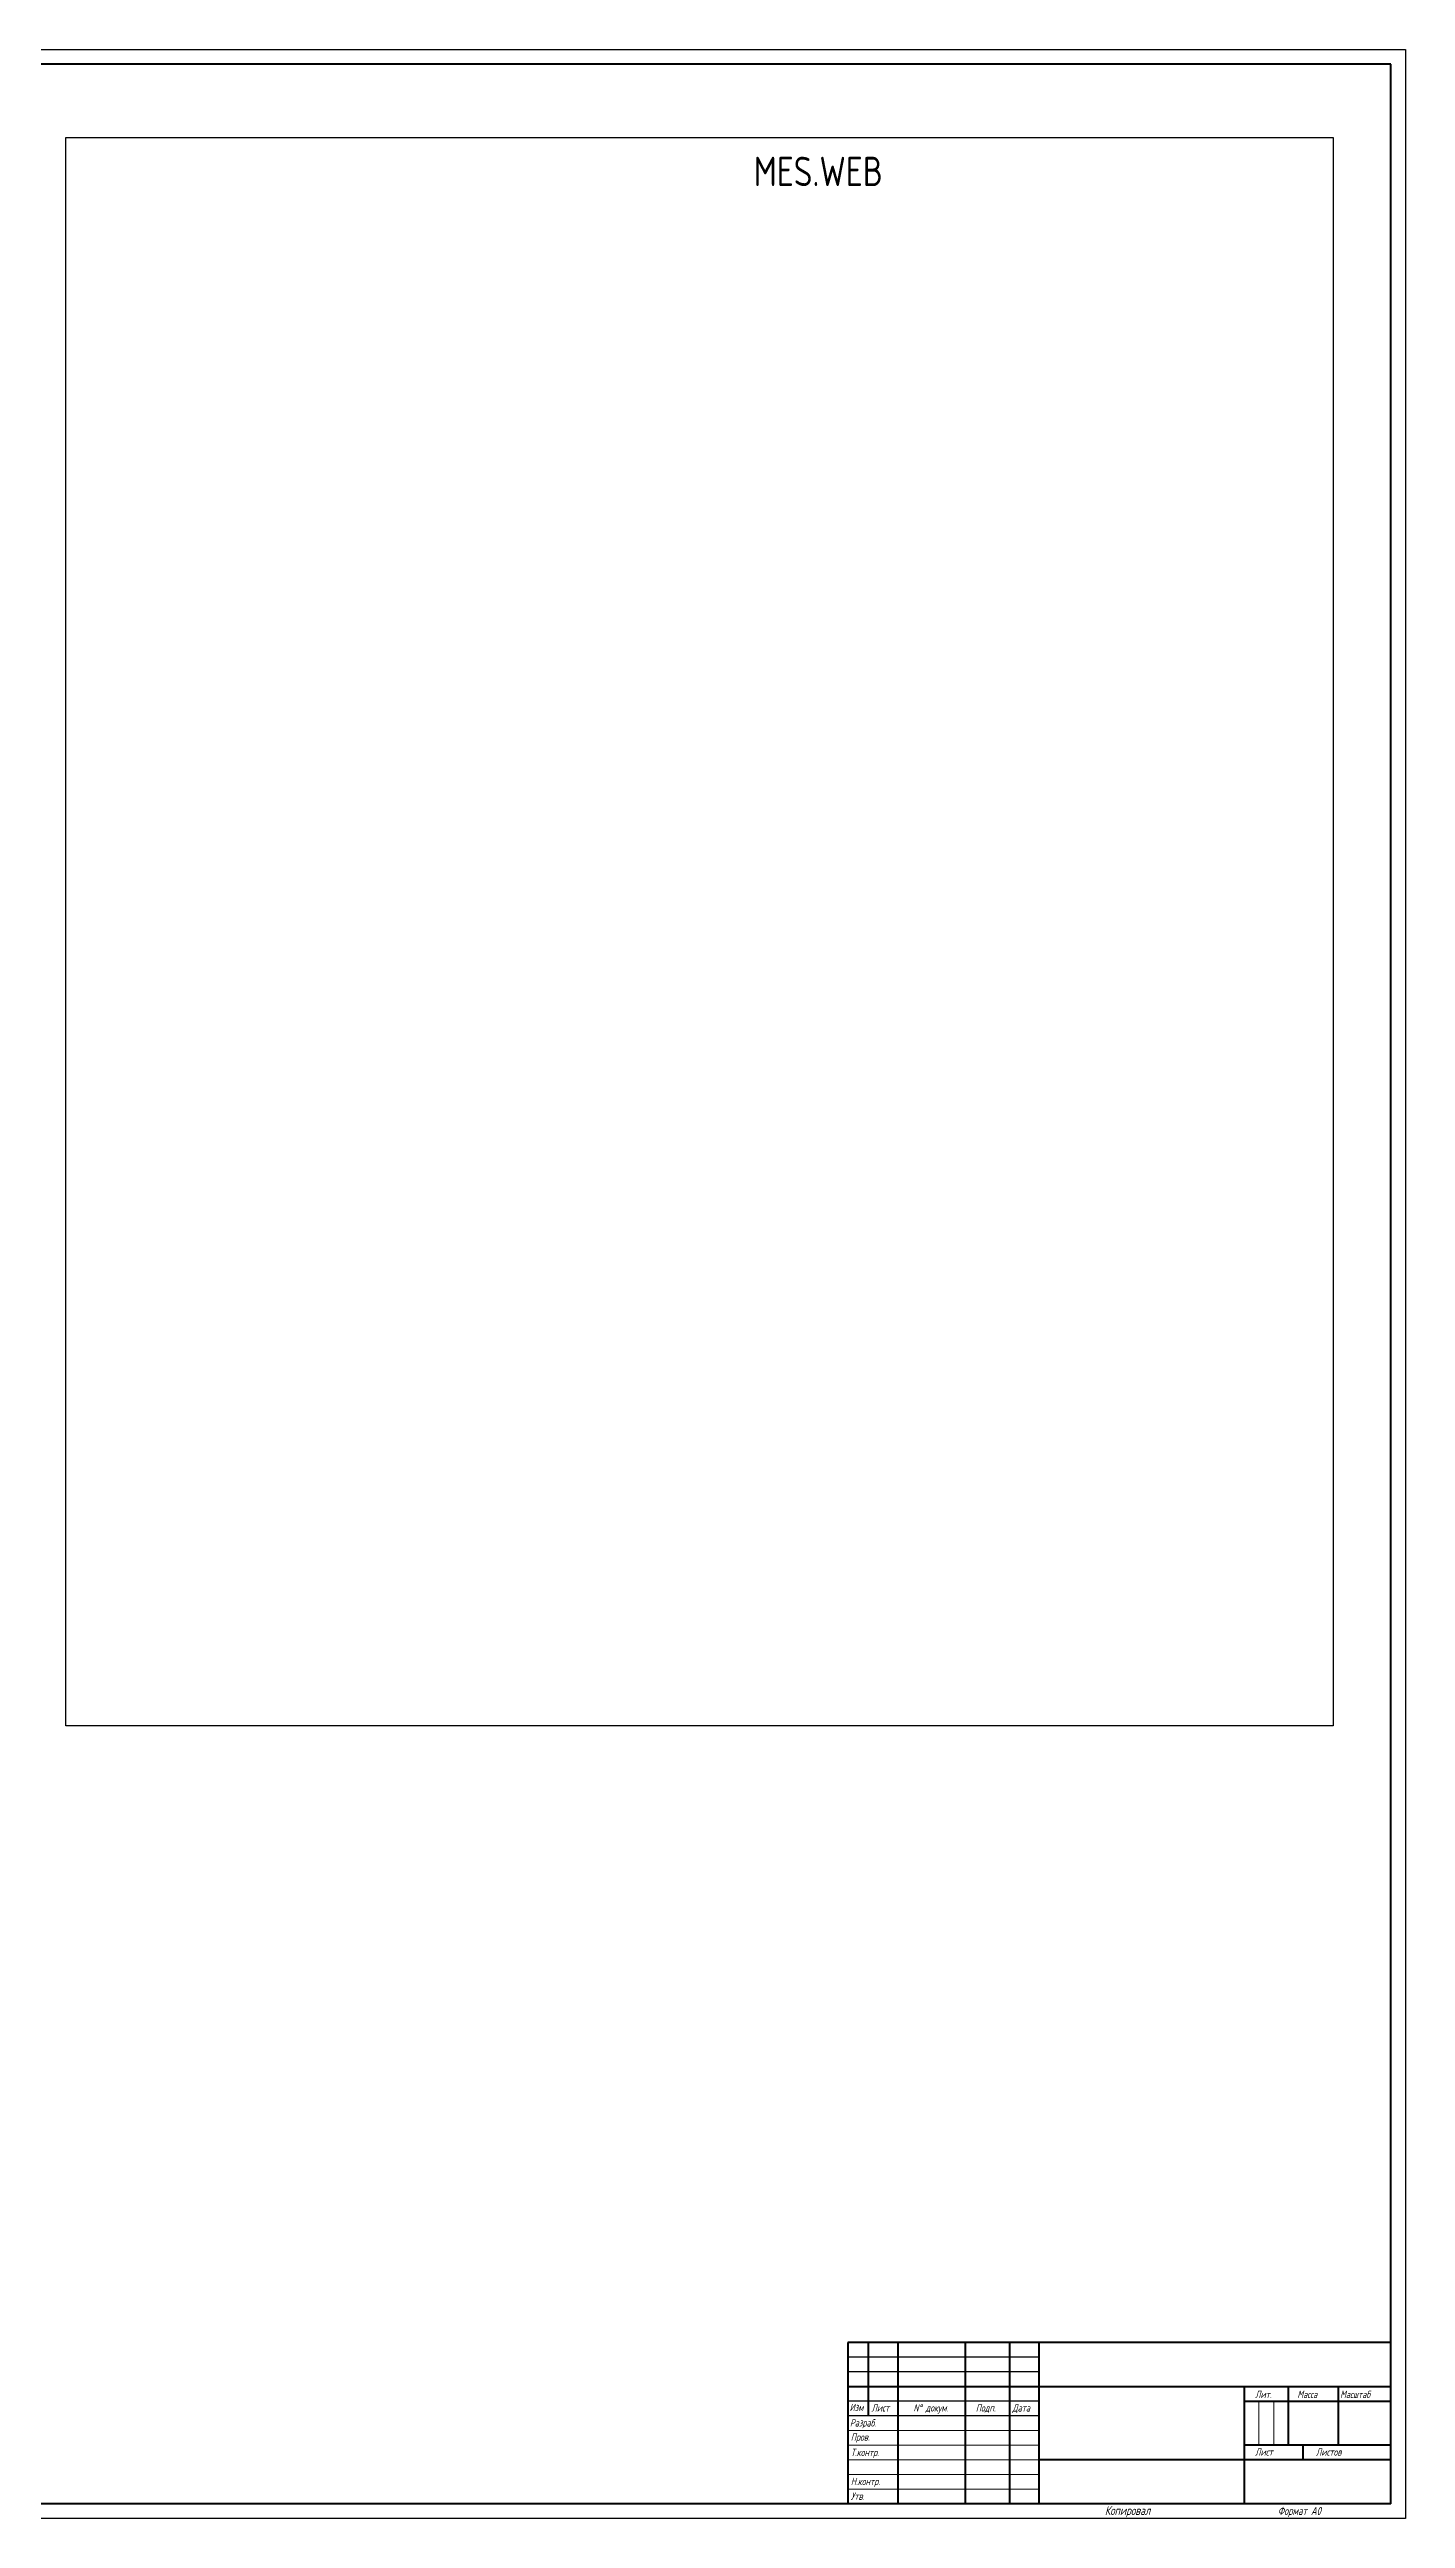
# Model space of a CAD drawing. Extents: x 1404 to 3454, y 74 to 1263.
# Drawn here: x 2130 to 2593, y 74 to 915 of the extents above; entities that cross this region are included whole.
import ezdxf

# ---------------------------------------------------------------- set-up
doc = ezdxf.new("R2010")
doc.units = 0
doc.header["$MEASUREMENT"] = 0
doc.layers.get('0').update_dxf_attribs({"linetype": 'CONTINUOUS'})
doc.layers.add('KONTUR', color=7, linetype='CONTINUOUS')
for name, color, linetype, lineweight in [('Основная', 7, 'CONTINUOUS', 40), ('текст', 7, 'CONTINUOUS', 30), ('тонкая', 7, 'CONTINUOUS', 20)]:
    doc.layers.add(name, color=color, linetype=linetype, lineweight=lineweight)
doc.styles.add('ЕСКД', font='eskd15.shx', dxfattribs={"width": 0.8})
doc.styles.add('стиль1', font='romans.shx', dxfattribs={"width": 0.75, "oblique": 15, "height": 3.5})

msp = doc.modelspace()

# ---------------------------------------------------------------- linework, layer by layer
for p, q in [((2467.54, 128.57), (2402.54, 128.57)), ((2467.54, 123.57), (2402.54, 123.57)), ((2467.54, 113.57), (2402.54, 113.57)), ((2467.54, 108.57), (2402.54, 108.57)), ((2537.54, 78.57), (2537.54, 78.57))]:
    msp.add_line(p, q)
msp.add_lwpolyline([(2136, 884.6), (2567.89, 884.6), (2567.89, 343.59), (2136, 343.59)], close=True)
at = {"layer": 'KONTUR'}
for p, q in [((1403.54, 914.57), (2592.54, 914.57)), ((2592.54, 914.57), (2592.54, 73.57)), ((2592.54, 73.57), (1403.54, 73.57))]:
    msp.add_line(p, q, dxfattribs=at)
at = {"layer": 'Основная'}
for p, q in [((2587.54, 909.57), (1423.54, 909.57)), ((2587.54, 78.57), (2587.54, 909.57)), ((2402.54, 133.57), (2402.54, 78.57)), ((2587.54, 133.57), (2402.54, 133.57)), ((2409.54, 108.57), (2409.54, 133.57)), ((2419.54, 133.57), (2419.54, 78.57)), ((2442.54, 78.57), (2442.54, 133.57)), ((2457.54, 133.57), (2457.54, 78.57)), ((2467.54, 133.57), (2467.54, 78.57)), ((2402.54, 118.57), (2587.54, 118.57)), ((2537.54, 118.57), (2537.54, 78.57)), ((2552.54, 118.57), (2552.54, 98.57)), ((2569.54, 118.57), (2569.54, 98.57)), ((2537.54, 113.57), (2587.54, 113.57)), ((2587.54, 93.57), (2467.54, 93.57)), ((2587.54, 98.57), (2537.54, 98.57)), ((2557.54, 98.57), (2557.54, 93.57)), ((2587.54, 78.57), (1411.54, 78.57))]:
    msp.add_line(p, q, dxfattribs=at)
at = {"layer": 'тонкая'}
for p, q in [((2542.53, 113.36), (2542.53, 98.57)), ((2547.6, 113.36), (2547.6, 98.57)), ((2402.54, 103.57), (2467.54, 103.57)), ((2467.54, 98.57), (2402.54, 98.57)), ((2467.54, 93.57), (2402.54, 93.57))]:
    msp.add_line(p, q, dxfattribs=at)
for points in [[(2402.54, 88.57), (2467.54, 88.57)], [(2402.54, 83.57), (2467.54, 83.57)]]:
    msp.add_lwpolyline(points, dxfattribs=at)

# ---------------------------------------------------------------- texts
at = {"color": 250, "style": 'ЕСКД'}
msp.add_text('MES.WEB', height=10, dxfattribs=at).set_placement((2370.43, 868.01))
at = {"layer": 'текст', "style": 'стиль1', "oblique": 15, "width": 0.75}
for s, height, p in [('Изм', 2.5, (2403.08, 110.18)), ('Лист', 2.5, (2410.56, 110.03)), ('N%%d докум. ', 2.5, (2424.84, 110.03)), ('Подп.', 2.5, (2446.09, 110.03)), ('Дата', 2.5, (2458.55, 110.03)), ('Лит.', 2.5, (2541.26, 114.64)), ('Масса', 2.5, (2555.63, 114.64)), ('Масштаб', 2.5, (2570.22, 114.64)), ('Разраб.', 2.5, (2403.2, 104.93)), ('Пров.', 2.5, (2403.5, 100.1)), ('Т.контр.', 2.5, (2403.5, 94.9)), ('Лист', 2.5, (2541.26, 95.02)), ('Листов', 2.5, (2561.98, 95.02)), ('Н.контр.', 2.5, (2403.5, 84.98)), ('Утв.', 2.5, (2403.5, 79.96)), ('Копировал', 3, (2490.07, 74.82)), ('Формат А0', 2.75, (2549, 74.82))]:
    msp.add_text(s, height=height, dxfattribs=at).set_placement(p)

doc.saveas('drawing.dxf')
